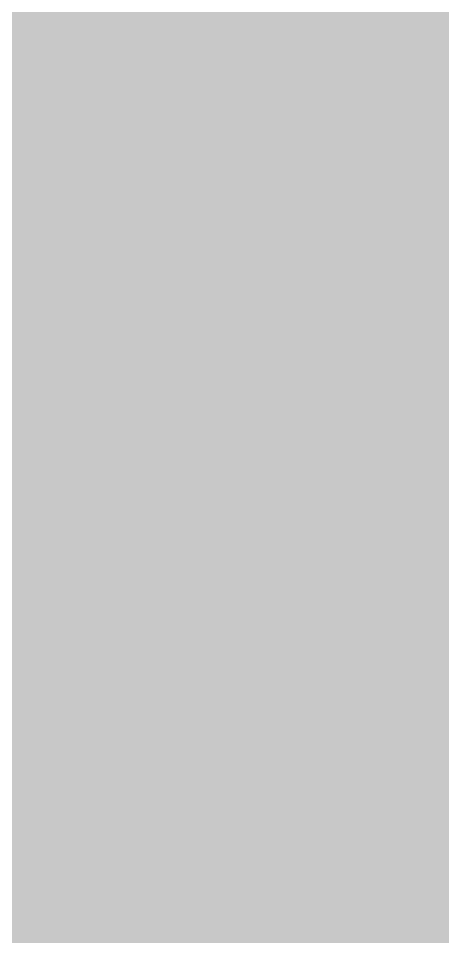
# Model space of a CAD drawing. Header units: millimetres. Extents: x -2 to 135, y -2 to 106.
# Drawn here: x 130.7944 to 130.9067, y 33.4873 to 33.7305 of the extents above; entities that cross this region are included whole.
import ezdxf

# ---------------------------------------------------------------- set-up
doc = ezdxf.new("R2010")
doc.units = ezdxf.units.MM
doc.header["$MEASUREMENT"] = 0
doc.layers.add('Bottom-Layer', color=7, linetype='Continuous', true_color=0x0000ff)
doc.layers.add('Top-Layer', color=7, linetype='Continuous', true_color=0xff0000)

msp = doc.modelspace()

# ---------------------------------------------------------------- hatches: boundary and pattern name
at = {"layer": 'Bottom-Layer'}
for points in [[(126.42373, 0.35814), (41.67627, 0.35814), (42.32022, 1.129), (42.80075, 2.01104), (43.09924, 2.9701), (43.20413, 3.96905), (43.11137, 4.9692), (42.82453, 5.93181), (42.35474, 6.81961), (41.72018, 7.59822), (40.94544, 8.23749), (40.0605, 8.71266), (39.09964, 9.00533), (38.10008, 9.10416), (37.10051, 9.00533), (36.13965, 8.71266), (35.25472, 8.23749), (34.47997, 7.59822), (33.84541, 6.81961), (33.37562, 5.93181), (33.08879, 4.9692), (32.99602, 3.96905), (33.10091, 2.9701), (33.3994, 2.01104), (33.87993, 1.129), (34.52388, 0.35814), (0.35814, 0.35814), (0.35814, 99.54206), (34.52388, 99.54206), (33.87993, 98.7712), (33.3994, 97.88916), (33.10091, 96.9301), (32.99602, 95.93115), (33.08879, 94.93101), (33.37562, 93.96839), (33.84541, 93.08059), (34.47997, 92.30198), (35.25472, 91.66271), (36.13965, 91.18754), (37.10051, 90.89487), (38.10008, 90.79604), (39.09964, 90.89487), (40.0605, 91.18754), (40.94544, 91.66271), (41.72018, 92.30198), (42.35474, 93.08059), (42.82453, 93.96839), (43.11137, 94.93101), (43.20413, 95.93115), (43.09924, 96.9301), (42.80075, 97.88916), (42.32022, 98.7712), (41.67627, 99.54206), (126.42407, 99.54206), (125.77903, 98.7696), (125.29808, 97.8856), (124.99993, 96.92441), (124.89616, 95.92341), (124.99082, 94.92151), (125.28021, 93.95765), (125.75309, 93.06931), (126.39108, 92.29101), (127.16938, 91.65302), (128.05772, 91.18014), (129.02158, 90.89075), (130.02348, 90.7961), (131.02448, 90.89986), (131.98567, 91.19801), (132.86967, 91.67896), (133.64213, 92.324), (133.64213, 7.57586), (132.8697, 8.22091), (131.98572, 8.70188), (131.02456, 9.00005), (130.02358, 9.10385), (129.02169, 9.00923), (128.05783, 8.71988), (127.16948, 8.24705), (126.39117, 7.6091), (125.75315, 6.83085), (125.28023, 5.94255), (124.99079, 4.97872), (124.89608, 3.97684), (124.99978, 2.97584), (125.29787, 2.01465), (125.77875, 1.13063)], [(133.11021, 33.41916), (133.06223, 33.59823), (132.93114, 33.72932), (132.75207, 33.7773), (131.05207, 33.7773), (130.873, 33.72932), (130.74191, 33.59823), (130.69393, 33.41916), (130.69393, 31.71916), (130.74191, 31.54009), (130.873, 31.409), (131.05207, 31.36102), (132.75207, 31.36102), (132.93114, 31.409), (133.06223, 31.54009), (133.11021, 31.71916)]]:
    msp.add_hatch(color=256, dxfattribs=at).paths.add_polyline_path(points)
at = {"layer": 'Top-Layer'}
msp.add_hatch(color=256, dxfattribs=at).paths.add_polyline_path([(126.42373, 0.35814), (41.67627, 0.35814), (42.32022, 1.129), (42.80075, 2.01104), (43.09924, 2.9701), (43.20413, 3.96905), (43.11137, 4.9692), (42.82453, 5.93181), (42.35474, 6.81961), (41.72018, 7.59822), (40.94544, 8.23749), (40.0605, 8.71266), (39.09964, 9.00533), (38.10008, 9.10416), (37.10051, 9.00533), (36.13965, 8.71266), (35.25472, 8.23749), (34.47997, 7.59822), (33.84541, 6.81961), (33.37562, 5.93181), (33.08879, 4.9692), (32.99602, 3.96905), (33.10091, 2.9701), (33.3994, 2.01104), (33.87993, 1.129), (34.52388, 0.35814), (0.35814, 0.35814), (0.35814, 99.54206), (34.52388, 99.54206), (33.87993, 98.7712), (33.3994, 97.88916), (33.10091, 96.9301), (32.99602, 95.93115), (33.08879, 94.93101), (33.37562, 93.96839), (33.84541, 93.08059), (34.47997, 92.30198), (35.25472, 91.66271), (36.13965, 91.18754), (37.10051, 90.89487), (38.10008, 90.79604), (39.09964, 90.89487), (40.0605, 91.18754), (40.94544, 91.66271), (41.72018, 92.30198), (42.35474, 93.08059), (42.82453, 93.96839), (43.11137, 94.93101), (43.20413, 95.93115), (43.09924, 96.9301), (42.80075, 97.88916), (42.32022, 98.7712), (41.67627, 99.54206), (126.42407, 99.54206), (125.77903, 98.7696), (125.29808, 97.8856), (124.99993, 96.92441), (124.89616, 95.92341), (124.99082, 94.92151), (125.28021, 93.95765), (125.75309, 93.06931), (126.39108, 92.29101), (127.16938, 91.65302), (128.05772, 91.18014), (129.02158, 90.89075), (130.02348, 90.7961), (131.02448, 90.89986), (131.98567, 91.19801), (132.86967, 91.67896), (133.64213, 92.324), (133.64213, 7.57586), (132.8697, 8.22091), (131.98572, 8.70188), (131.02456, 9.00005), (130.02358, 9.10385), (129.02169, 9.00923), (128.05783, 8.71988), (127.16948, 8.24705), (126.39117, 7.6091), (125.75315, 6.83085), (125.28023, 5.94255), (124.99079, 4.97872), (124.89608, 3.97684), (124.99978, 2.97584), (125.29787, 2.01465), (125.77875, 1.13063)])

doc.saveas('drawing.dxf')
